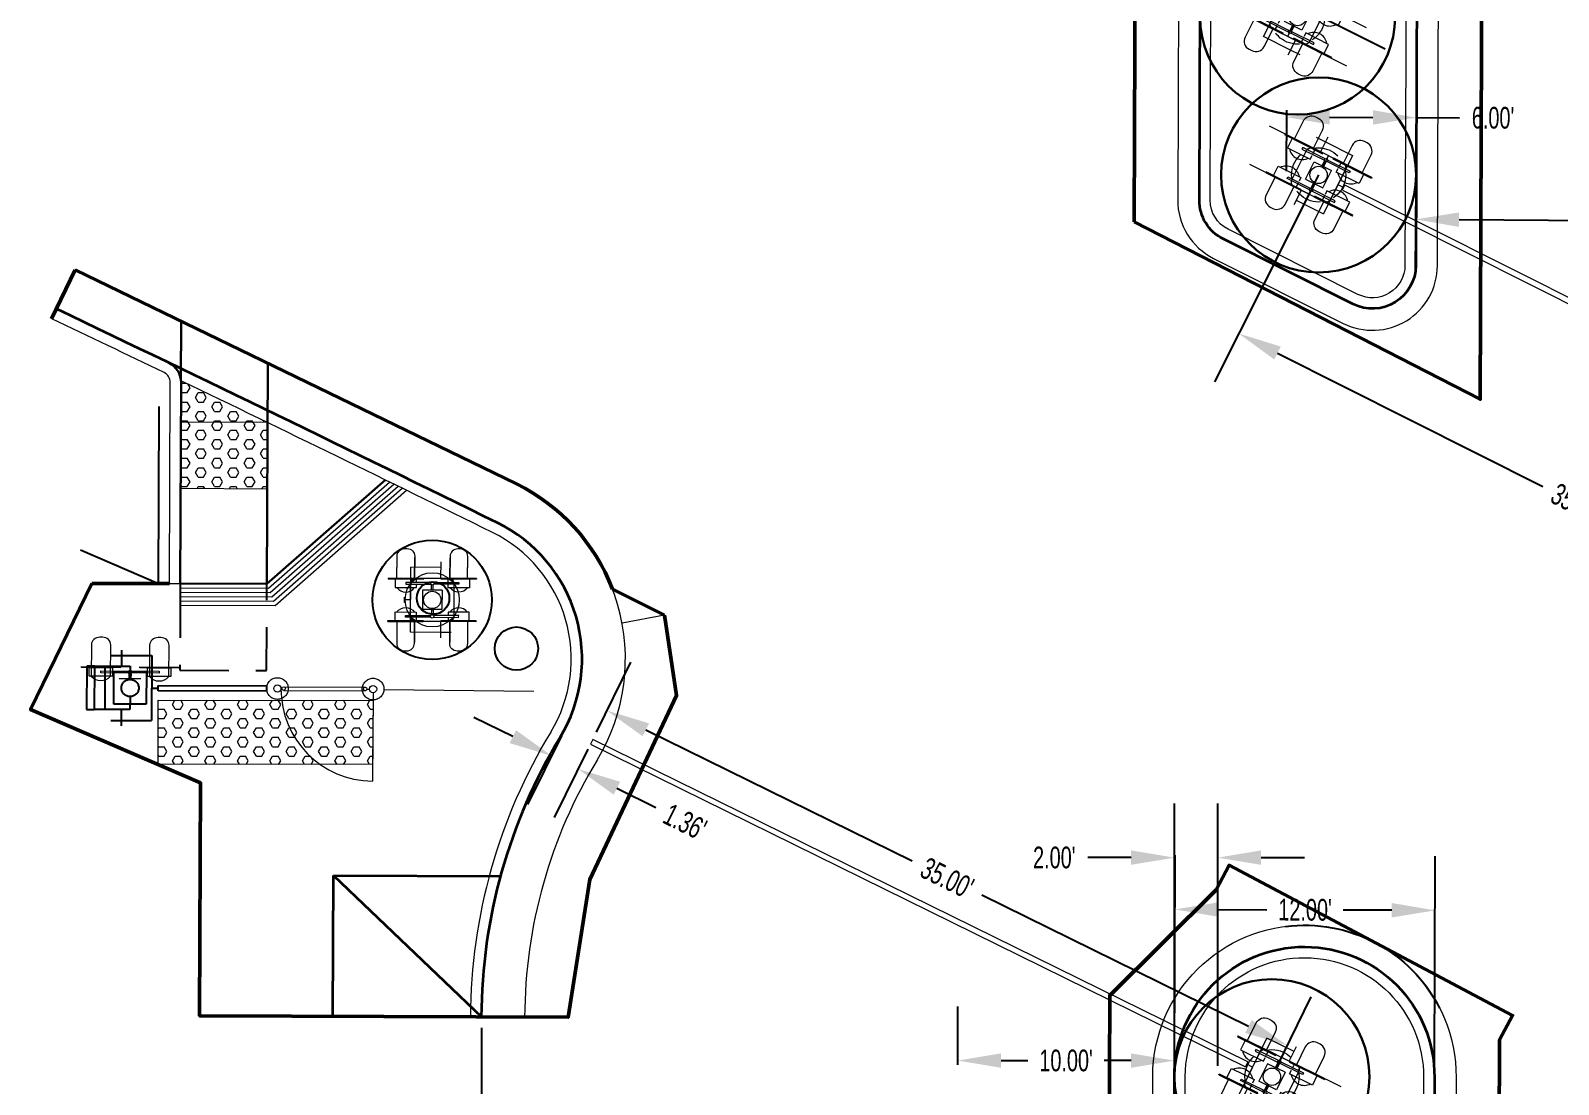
# Model space of a CAD drawing. Extents: x 6427214 to 6444634, y 1882940 to 1890436.
# Drawn here: x 6431177.8 to 6431248.3, y 1888161.1 to 1888209.7 of the extents above; entities that cross this region are included whole.
import ezdxf
from ezdxf.lldxf.tags import DXFTag

# ---------------------------------------------------------------- set-up
doc = ezdxf.new("R2010")
doc.units = 0
doc.header["$LTSCALE"] = 20
doc.header["$MEASUREMENT"] = 0
for name, pattern in [('0', [2, 1, 0, 1]), ('DASHED2', [0.375, 0.25, -0.125]), ('HIDDEN2', [0.1875, 0.125, -0.0625])]:
    doc.linetypes.add(name, pattern=pattern)
doc.layers.add('$_VPORT-1', color=11, linetype='Continuous', plot=False)
doc.layers.add('Z-WORKING-LM', color=130, linetype='Continuous', plot=False)
for name, color, linetype, lineweight, plot in [('00_GID_Arm FDN', 7, 'DASHED2', 13, False), ('00_GID_Ped Gate FDN', 7, 'DASHED2', 13, False), ('C-ROAD_4.5 ft Offset', 210, 'Continuous', 30, False)]:
    doc.layers.add(name, color=color, linetype=linetype, lineweight=lineweight, plot=plot)
for name, color, linetype, lineweight in [('00_GID_Gate Details', 4, 'Continuous', 13), ('00_GID_Ped Swing Gate', 4, 'Continuous', 13), ('C-ROAD-CURB', 3, 'Continuous', 35), ('C-ROAD-CURB RAMP', 3, 'Continuous', 30), ('C-ROAD-CURB RAMP GROVES', 1, 'Continuous', 0), ('C-ROAD-DWY', 4, 'Continuous', 35), ('C-ROAD-EG', 3, 'Continuous', 20), ('C-ROAD-FENC', 2, 'METRO FENCELINE1', 20), ('C-ROAD-TRUNCATED DOME', 2, 'Continuous', 13), ('C-SAWCUT & JOIN', 50, 'Continuous', 50)]:
    doc.layers.add(name, color=color, linetype=linetype, lineweight=lineweight)
for name, color, linetype in [('C-FENC-GATE', 2, 'Continuous'), ('C-FENC-WRE', 2, 'METRO FENCELINE3'), ('C-GATE-ARM', 3, '0'), ('C-GATE-PED ARM', 2, '0'), ('C-ROAD-CURB-RAMP-DETL', 1, 'HIDDEN2'), ('P-SIGEQ-POLES', 3, 'Continuous')]:
    doc.layers.add(name, color=color, linetype=linetype)
doc.styles.add('Arial Narrow', font='ARIALN.TTF', dxfattribs={"width": 0.8, "height": 1})
doc.styles.get("Standard").update_dxf_attribs({"font": 'arial.ttf'})
doc.linetypes.add('METRO FENCELINE1', pattern='A,0.125,-0.05,[133,ltypeshp.shx,S=0.025,R=0,X=-0.05,Y=0],0.125', length=0.3)
tags = doc.linetypes.add('METRO FENCELINE3', pattern='A,0.125,-0.025,["X",Standard,S=0.05,R=0,X=-0.023,Y=-0.025],-0.025,0.125', length=0.3).pattern_tags.tags
tags[6] = DXFTag(74, 10)
doc.dimstyles.new('DIM-20', dxfattribs={"dimscale": 20, "dimtxt": 1, "dimasz": 0.1, "dimexe": 0.125, "dimexo": 0.025, "dimgap": 0.03, "dimtad": 0, "dimzin": 0, "dimdsep": 46, "dimtxsty": 'Arial Narrow', "dimcen": 0.04, "dimclrd": 256, "dimclre": 256, "dimclrt": 256, "dimaunit": 1, "dimadec": 3, "dimazin": 2, "dimtfac": 1, "dimtofl": 0, "dimtmove": 0, "dimatfit": 3, "dimfxl": 1, "dimtfillclr": 256, "dimtolj": 1, "dimtzin": 0, "dimlwd": -1, "dimlwe": -1, "dimarcsym": 0})

# ---------------------------------------------------------------- blocks, each defined once
blk = doc.blocks.new('*D780')
at = {"layer": '$_VPORT-1', "transparency": 16777216}
for p, q in [((6431236.99, 1888202.624), (6431232.407, 1888193.517)), ((6431235.317, 1888194.851), (6431247.56, 1888188.69)), ((6431263.008, 1888180.916), (6431250.765, 1888187.077)), ((6431268.254, 1888186.891), (6431263.671, 1888177.784))]:
    blk.add_line(p, q, dxfattribs=at)
for points in [[(6431235.467, 1888195.149), (6431235.167, 1888194.553), (6431233.53, 1888195.75)], [(6431263.158, 1888181.214), (6431262.858, 1888180.618), (6431264.795, 1888180.017)]]:
    blk.add_solid(points, dxfattribs=at)
at = {"layer": 'Defpoints', "color": 0, "transparency": 16777216}
for p in [(6431237.214, 1888203.071), (6431268.479, 1888187.338), (6431264.795, 1888180.017)]:
    blk.add_point(p, dxfattribs=at)
at = {"layer": '$_VPORT-1', "transparency": 16777216, "insert": (6431249.163, 1888187.884), "char_height": 1, "attachment_point": 5, "rotation": 333.28699, "style": 'Arial Narrow'}
blk.add_mtext("\\A1;35.00'", dxfattribs=at)
blk = doc.blocks.new('*D781')
at = {"layer": '$_VPORT-1', "transparency": 16777216}
for p, q in [((6431241.719, 1888204.762), (6431241.678, 1888198.519)), ((6431270.219, 1888204.572), (6431270.177, 1888198.329)), ((6431243.694, 1888201.006), (6431254.145, 1888200.936)), ((6431268.194, 1888200.842), (6431257.743, 1888200.912))]:
    blk.add_line(p, q, dxfattribs=at)
for points in [[(6431243.696, 1888201.339), (6431243.692, 1888200.672), (6431241.694, 1888201.019)], [(6431268.196, 1888201.175), (6431268.192, 1888200.509), (6431270.194, 1888200.828)]]:
    blk.add_solid(points, dxfattribs=at)
at = {"layer": 'Defpoints', "color": 0, "transparency": 16777216}
for p in [(6431241.723, 1888205.262), (6431270.222, 1888205.072), (6431270.194, 1888200.828)]:
    blk.add_point(p, dxfattribs=at)
at = {"layer": '$_VPORT-1', "transparency": 16777216, "insert": (6431255.944, 1888200.924), "char_height": 1, "attachment_point": 5, "rotation": 359.61717, "style": 'Arial Narrow'}
blk.add_mtext("\\A1;28.50'", dxfattribs=at)
blk = doc.blocks.new('*D782')
at = {"layer": '$_VPORT-1', "transparency": 16777216}
for p, q in [((6431235.726, 1888206.063), (6431235.715, 1888203.238)), ((6431237.724, 1888205.731), (6431239.724, 1888205.723)), ((6431241.725, 1888206.041), (6431241.715, 1888203.216)), ((6431241.724, 1888205.716), (6431243.724, 1888205.709))]:
    blk.add_line(p, q, dxfattribs=at)
for points in [[(6431237.726, 1888206.064), (6431237.723, 1888205.397), (6431235.724, 1888205.738)], [(6431239.726, 1888206.057), (6431239.723, 1888205.39), (6431241.724, 1888205.716)]]:
    blk.add_solid(points, dxfattribs=at)
at = {"layer": 'Defpoints', "color": 0, "transparency": 16777216}
for p in [(6431235.727, 1888206.563), (6431241.727, 1888206.541), (6431241.724, 1888205.716)]:
    blk.add_point(p, dxfattribs=at)
at = {"layer": '$_VPORT-1', "transparency": 16777216, "insert": (6431245.265, 1888205.703), "char_height": 1, "attachment_point": 5, "rotation": 359.78823, "style": 'Arial Narrow'}
blk.add_mtext("\\A1;6.00'", dxfattribs=at)
blk = doc.blocks.new('*U948')
at = {"layer": '00_GID_Arm FDN', "ltscale": 0.25}
blk.add_circle((0, 0), 1.25, dxfattribs=at)
at = {"layer": '00_GID_Gate Details'}
for p, q in [((35, 0.121), (1.3, 0.125)), ((35, -0.132), (35, 0.121)), ((1.3, -0.128), (35, -0.132))]:
    blk.add_line(p, q, dxfattribs=at)
for points in [[(-1.749, 0.951), (-1.749, 1.91, -0.414235), (-1.329, 2.33), (-1.191, 2.33, -0.41414), (-0.771, 1.91), (-0.771, 0.951)], [(1.749, 0.951), (1.749, 1.91, 0.414235), (1.329, 2.33), (1.191, 2.33, 0.41414), (0.771, 1.91), (0.771, 0.951)], [(-1.749, 0.478, 0.509158), (-0.771, 0.478, 2.513902)], [(1.749, 0.478, -0.509158), (0.771, 0.478, -2.513902)], [(-1.749, -0.478, -0.509158), (-0.771, -0.478, -2.513902)], [(1.749, -0.478, 0.509158), (0.771, -0.478, 2.513902)], [(-1.749, -1), (-1.749, -1.91, 0.414235), (-1.329, -2.33), (-1.191, -2.33, 0.41414), (-0.771, -1.91), (-0.771, -1)], [(1.749, -1), (1.749, -1.91, -0.414235), (1.329, -2.33), (1.191, -2.33, -0.41414), (0.771, -1.91), (0.771, -1)]]:
    blk.add_lwpolyline(points, format="xyb", dxfattribs=at)
for points in [[(-0.883, 1.5), (-0.4, 1.5)], [(-0.4, 1.75), (-0.4, 1)], [(-0.4, 1.5), (1, 1.5)], [(1, 1.5), (1, -1.5)], [(-3.05, 1), (0, 1), (0, 0.4)], [(-2.249, 1), (-2.249, 0.951)], [(-2.249, 0.951), (-0.282, 0.951)], [(-2.239, 1), (-0.282, 1)], [(-1.847, 0.951), (-1.847, 0.478), (-0.673, 0.478), (-0.673, 0.666)], [(-0.067, 0.803), (-1.223, 0.803), (-1.223, 0.721), (-0.066, 0.721)], [(-0.673, 0.764), (-0.673, 0.951)], [(-0.282, 0.951), (-0.282, 1)], [(0.067, 0.803), (1.223, 0.803), (1.223, 0.721), (0.066, 0.721)], [(0.282, 0.951), (0.282, 1)], [(2.249, 1), (0.282, 1)], [(2.249, 0.951), (0.282, 0.951)], [(1.847, 0.951), (1.847, 0.478), (0.673, 0.478), (0.673, 0.666)], [(0.673, 0.764), (0.673, 0.951)], [(2.249, 1), (2.249, 0.951)], [(-0.451, 0.449), (0.447, 0.449)], [(-0.45, -0.449), (-0.451, 0.449)], [(0.448, -0.449), (0.447, 0.449)], [(1, 0), (1.3, 0)], [(1.3, -0.122), (1.3, 0.122)], [(0, -0.4), (0, -1), (-3.05, -1)], [(-1.847, -0.951), (-1.847, -0.478), (-0.673, -0.478), (-0.673, -0.666)], [(-0.45, -0.449), (0.448, -0.449)], [(1.847, -0.951), (1.847, -0.478), (0.673, -0.478), (0.673, -0.666)], [(-2.249, -1), (-2.249, -0.951)], [(-2.249, -0.951), (-0.445, -0.959)], [(-2.249, -1), (-0.445, -1)], [(-0.067, -0.803), (-1.223, -0.803), (-1.223, -0.721), (-0.066, -0.721)], [(-0.673, -0.764), (-0.673, -0.951)], [(-0.445, -0.959), (-0.445, -1)], [(-0.4, -1), (-0.4, -1.75)], [(0.067, -0.803), (1.223, -0.803), (1.223, -0.721), (0.066, -0.721)], [(0.282, -0.951), (0.282, -1)], [(2.249, -0.951), (0.282, -0.951)], [(2.249, -1), (0.282, -1)], [(0.673, -0.764), (0.673, -0.951)], [(2.249, -1), (2.249, -0.951)], [(-0.4, -1.5), (1, -1.5)]]:
    blk.add_lwpolyline(points, dxfattribs=at)
blk.add_lwpolyline([(1, 0.75), (1, -0.75, -0.414214), (0.75, -1), (-0.75, -1, -0.414214), (-1, -0.75), (-1, 0.75, -0.414214), (-0.75, 1), (0.75, 1, -0.414214)], format="xyb", close=True, dxfattribs=at)
for centre, radius in [((0, 0.763), 0.0779), ((0, 0), 0.4), ((0, -0.763), 0.0779)]:
    blk.add_circle(centre, radius, dxfattribs=at)
for points in [[(-0.043, 0.449), (-0.043, 0.449), (-0.043, 0.702), (-0.043, 0.702)], [(0.038, 0.449), (0.038, 0.449), (0.038, 0.702), (0.038, 0.702)], [(-0.043, -0.449), (-0.043, -0.449), (-0.043, -0.702), (-0.043, -0.702)], [(0.038, -0.449), (0.038, -0.449), (0.038, -0.702), (0.038, -0.702)]]:
    blk.add_open_spline(points, degree=3, dxfattribs=at)
at = {"layer": 'C-ROAD_4.5 ft Offset'}
blk.add_circle((0, 0), 4.5, dxfattribs=at)
blk = doc.blocks.new('*D812')
at = {"layer": '$_VPORT-1', "transparency": 16777216}
for p, q in [((6431230.561, 1888161.968), (6431230.598, 1888171.674)), ((6431242.562, 1888161.923), (6431242.599, 1888171.629)), ((6431232.588, 1888169.167), (6431234.826, 1888169.158)), ((6431240.59, 1888169.137), (6431238.352, 1888169.145))]:
    blk.add_line(p, q, dxfattribs=at)
for points in [[(6431232.59, 1888169.5), (6431232.587, 1888168.833), (6431230.588, 1888169.174)], [(6431240.591, 1888169.47), (6431240.588, 1888168.803), (6431242.59, 1888169.129)]]:
    blk.add_solid(points, dxfattribs=at)
at = {"layer": 'Defpoints', "color": 0, "transparency": 16777216}
for p in [(6431242.59, 1888169.129), (6431230.559, 1888161.468), (6431242.561, 1888161.423)]:
    blk.add_point(p, dxfattribs=at)
at = {"layer": '$_VPORT-1', "transparency": 16777216, "insert": (6431236.589, 1888169.152), "char_height": 1, "attachment_point": 5, "rotation": 359.78452, "style": 'Arial Narrow'}
blk.add_mtext("\\A1;12.00'", dxfattribs=at)
blk = doc.blocks.new('*D813')
at = {"layer": '$_VPORT-1', "transparency": 16777216}
for p, q in [((6431230.559, 1888161.967), (6431230.559, 1888174.064)), ((6431232.561, 1888161.96), (6431232.561, 1888174.064)), ((6431228.559, 1888171.564), (6431226.559, 1888171.564)), ((6431234.561, 1888171.564), (6431236.561, 1888171.564))]:
    blk.add_line(p, q, dxfattribs=at)
for points in [[(6431228.559, 1888171.897), (6431228.559, 1888171.231), (6431230.559, 1888171.564)], [(6431234.561, 1888171.897), (6431234.561, 1888171.231), (6431232.561, 1888171.564)]]:
    blk.add_solid(points, dxfattribs=at)
at = {"layer": 'Defpoints', "color": 0, "transparency": 16777216}
for p in [(6431230.559, 1888171.564), (6431230.559, 1888161.467), (6431232.561, 1888161.46)]:
    blk.add_point(p, dxfattribs=at)
at = {"layer": '$_VPORT-1', "transparency": 16777216, "insert": (6431225.015, 1888171.564), "char_height": 1, "attachment_point": 5, "style": 'Arial Narrow'}
blk.add_mtext("\\A1;2.00'", dxfattribs=at)
blk = doc.blocks.new('*D814')
at = {"layer": '$_VPORT-1', "transparency": 16777216}
for p, q in [((6431198.571, 1888163.716), (6431198.571, 1888157.312)), ((6431230.561, 1888160.97), (6431230.561, 1888157.312)), ((6431200.571, 1888159.812), (6431212.772, 1888159.812)), ((6431228.561, 1888159.812), (6431216.359, 1888159.812))]:
    blk.add_line(p, q, dxfattribs=at)
for points in [[(6431200.571, 1888160.146), (6431200.571, 1888159.479), (6431198.571, 1888159.812)], [(6431228.561, 1888160.146), (6431228.561, 1888159.479), (6431230.561, 1888159.812)]]:
    blk.add_solid(points, dxfattribs=at)
at = {"layer": 'Defpoints', "color": 0, "transparency": 16777216}
for p in [(6431198.571, 1888164.216), (6431230.561, 1888161.47), (6431230.561, 1888159.812)]:
    blk.add_point(p, dxfattribs=at)
at = {"layer": '$_VPORT-1', "transparency": 16777216, "insert": (6431214.566, 1888159.812), "char_height": 1, "attachment_point": 5, "style": 'Arial Narrow'}
blk.add_mtext("\\A1;31.99'", dxfattribs=at)
blk = doc.blocks.new('*D815')
at = {"layer": '$_VPORT-1', "transparency": 16777216}
for p, q in [((6431203.88, 1888177.358), (6431205.472, 1888180.592)), ((6431206.162, 1888177.465), (6431218.459, 1888171.412)), ((6431233.975, 1888163.774), (6431221.678, 1888169.828)), ((6431235.281, 1888161.9), (6431236.873, 1888165.134))]:
    blk.add_line(p, q, dxfattribs=at)
for points in [[(6431206.309, 1888177.764), (6431206.015, 1888177.166), (6431204.368, 1888178.349)], [(6431234.122, 1888164.073), (6431233.828, 1888163.475), (6431235.769, 1888162.891)]]:
    blk.add_solid(points, dxfattribs=at)
at = {"layer": 'Defpoints', "color": 0, "transparency": 16777216}
for p in [(6431204.368, 1888178.349), (6431203.659, 1888176.909), (6431235.061, 1888161.452)]:
    blk.add_point(p, dxfattribs=at)
at = {"layer": '$_VPORT-1', "transparency": 16777216, "insert": (6431220.068, 1888170.62), "char_height": 1, "attachment_point": 5, "rotation": 333.79119, "style": 'Arial Narrow'}
blk.add_mtext("\\A1;35.00'", dxfattribs=at)
blk = doc.blocks.new('*D816')
at = {"layer": '$_VPORT-1', "transparency": 16777216}
for p, q in [((6431220.56, 1888162.005), (6431220.56, 1888164.697)), ((6431230.559, 1888161.968), (6431230.559, 1888164.697)), ((6431222.56, 1888162.197), (6431223.797, 1888162.197)), ((6431228.559, 1888162.197), (6431227.322, 1888162.197))]:
    blk.add_line(p, q, dxfattribs=at)
for points in [[(6431222.56, 1888162.53), (6431222.56, 1888161.864), (6431220.56, 1888162.197)], [(6431228.559, 1888162.53), (6431228.559, 1888161.864), (6431230.559, 1888162.197)]]:
    blk.add_solid(points, dxfattribs=at)
at = {"layer": 'Defpoints', "color": 0, "transparency": 16777216}
for p in [(6431220.56, 1888162.197), (6431220.56, 1888161.505), (6431230.559, 1888161.468)]:
    blk.add_point(p, dxfattribs=at)
at = {"layer": '$_VPORT-1', "transparency": 16777216, "insert": (6431225.559, 1888162.197), "char_height": 1, "attachment_point": 5, "style": 'Arial Narrow'}
blk.add_mtext("\\A1;10.00'", dxfattribs=at)
blk = doc.blocks.new('*D880')
at = {"layer": '$_VPORT-1', "transparency": 16777216}
for p, q in [((6431200.023, 1888177.148), (6431198.231, 1888178.035)), ((6431202.271, 1888177.18), (6431200.706, 1888174.02)), ((6431203.493, 1888176.575), (6431201.928, 1888173.415)), ((6431204.83, 1888174.767), (6431206.622, 1888173.88))]:
    blk.add_line(p, q, dxfattribs=at)
for points in [[(6431200.171, 1888177.446), (6431199.875, 1888176.849), (6431201.815, 1888176.26)], [(6431204.978, 1888175.066), (6431204.682, 1888174.469), (6431203.037, 1888175.655)]]:
    blk.add_solid(points, dxfattribs=at)
at = {"layer": 'Defpoints', "color": 0, "transparency": 16777216}
for p in [(6431202.493, 1888177.628), (6431203.715, 1888177.023), (6431201.815, 1888176.26)]:
    blk.add_point(p, dxfattribs=at)
at = {"layer": '$_VPORT-1', "transparency": 16777216, "insert": (6431207.973, 1888173.21), "char_height": 1, "attachment_point": 5, "rotation": 333.6533, "style": 'Arial Narrow'}
blk.add_mtext("\\A1;1.36'", dxfattribs=at)
blk = doc.blocks.new('Swing Gate')
at = {"layer": '00_GID_Ped Gate FDN'}
for centre in [(-5.667, 0.02), (-1.25, 0)]:
    blk.add_circle(centre, 0.5, dxfattribs=at)
at = {"layer": '00_GID_Ped Swing Gate', "flags": 128}
for points in [[(-5.375, 0.102), (-1.614, 0.085)], [(-1.531, 0.001), (-1.417, 0.001)], [(-5.375, -0.065), (-1.615, -0.082)], [(-1.251, -0.167), (-1.269, -4.25)]]:
    blk.add_lwpolyline(points, dxfattribs=at)
at = {"layer": '00_GID_Ped Swing Gate'}
for centre, radius in [((-5.667, 0.02), 0.167), ((-5.375, 0.018), 0.0833), ((-1.615, 0.002), 0.0833), ((-1.25, 0), 0.167)]:
    blk.add_circle(centre, radius, dxfattribs=at)
blk.add_arc((-1.25, 0), 4.25, 179.74393, 269.74393, dxfattribs=at)
blk = doc.blocks.new('*U971')
for p, q in [((1.196, 2.565), (1.679, 2.565)), ((1.679, 2.815), (1.679, 2.065)), ((1.679, 2.565), (3.079, 2.565)), ((3.079, 2.565), (3.079, -0.435)), ((0.079, 2.065), (0.079, 0.065)), ((0.429, 2.065), (0.079, 2.065)), ((0.429, 2.065), (0.429, 0.065)), ((0.429, 2.065), (2.079, 2.065)), ((0.913, 2.065), (0.913, 0.065)), ((1.329, 0.315), (1.329, 1.815)), ((1.329, 1.815), (2.829, 1.815)), ((2.079, 2.065), (2.079, 1.465)), ((2.829, 1.815), (2.829, 0.315)), ((3.079, 1.065), (3.379, 1.065)), ((3.379, 1.187), (8.379, 1.187)), ((3.379, 0.942), (3.379, 1.187)), ((8.379, 0.942), (3.379, 0.942)), ((8.379, 1.187), (8.379, 0.942)), ((0.079, 0.065), (0.429, 0.065)), ((2.079, 0.065), (0.429, 0.065)), ((2.829, 0.315), (1.329, 0.315)), ((1.679, 0.065), (1.679, -0.685)), ((2.079, 0.665), (2.079, 0.065)), ((1.196, -0.435), (1.679, -0.435)), ((1.679, -0.435), (3.079, -0.435))]:
    blk.add_line(p, q)
blk.add_circle((2.079, 1.065), 0.4)
blk = doc.blocks.new('Flashing LIght')
at = {"layer": '$_VPORT-1'}
blk.add_circle((0, 0), 2.75, dxfattribs=at)
for points in [[(-0.994, 1.635), (-2.002, 1.639, 0.414235), (-2.353, 1.29), (-2.354, 1.175, 0.41414), (-2.005, 0.824), (-0.997, 0.82)], [(-0.559, 1.633, -0.509158), (-0.562, 0.818, -2.513902)], [(0.572, 1.629, 0.509158), (0.568, 0.813, 2.513902)], [(1.006, 1.627), (2.015, 1.623, -0.414235), (2.363, 1.272), (2.363, 1.156, -0.41414), (2.011, 0.808), (1.003, 0.812)], [(-1.006, -1.627), (-2.015, -1.623, -0.414235), (-2.363, -1.272), (-2.363, -1.156, -0.41414), (-2.011, -0.808), (-1.003, -0.812)], [(-0.572, -1.629, 0.509158), (-0.568, -0.813, 2.513902)], [(0.559, -1.633, -0.509158), (0.562, -0.818, -2.513902)], [(0.994, -1.635), (2.002, -1.639, 0.414235), (2.353, -1.29), (2.354, -1.175, 0.41414), (2.005, -0.824), (0.997, -0.82)]]:
    blk.add_lwpolyline(points, format="xyb")
for points in [[(-0.992, 2.043), (-0.998, 0.412)], [(-0.992, 2.043), (-0.951, 2.042)], [(-0.951, 2.042), (-0.958, 0.412)], [(-0.953, 1.716), (-0.558, 1.715), (-0.562, 0.736), (-0.718, 0.737)], [(0.966, 1.709), (0.572, 1.71), (0.568, 0.732), (0.724, 0.731)], [(0.967, 2.035), (0.961, 0.404)], [(1.008, 2.035), (0.967, 2.035)], [(1.008, 2.035), (1.002, 0.404)], [(-1.502, -0.394), (-1.496, 1.006)], [(-1.496, 1.006), (1.504, 0.994)], [(-0.8, 0.737), (-0.956, 0.738)], [(-0.803, 0.07), (-0.798, 1.226), (-0.717, 1.226), (-0.721, 0.069)], [(0.127, 1.3), (-0.117, 1.3)], [(0.004, 1), (0.005, 1.3)], [(0.803, 0.064), (0.808, 1.22), (0.726, 1.221), (0.722, 0.063)], [(0.806, 0.731), (0.962, 0.73)], [(1.498, -0.406), (1.504, 0.994)], [(-0.958, 0.412), (-0.998, 0.412)], [(-0.451, -0.449), (-0.447, 0.448)], [(0.451, 0.446), (-0.447, 0.448)], [(0.447, -0.452), (0.451, 0.446)], [(0.961, 0.404), (1.002, 0.404)], [(-1.752, -0.393), (-1.002, -0.396)], [(-1.503, -0.877), (-1.502, -0.394)], [(-1.008, -2.035), (-1.002, -0.404)], [(-0.961, -0.404), (-1.002, -0.404)], [(-0.967, -2.035), (-0.961, -0.404)], [(-0.803, -0.064), (-0.808, -1.22), (-0.726, -1.221), (-0.722, -0.063)], [(0.447, -0.452), (-0.451, -0.449)], [(0.803, -0.07), (0.798, -1.226), (0.717, -1.226), (0.721, -0.069)], [(0.951, -2.042), (0.958, -0.412)], [(0.958, -0.412), (0.998, -0.412)], [(0.992, -2.043), (0.998, -0.412)], [(0.998, -0.404), (1.748, -0.407)], [(-0.966, -1.709), (-0.572, -1.71), (-0.568, -0.732), (-0.724, -0.731)], [(-0.806, -0.731), (-0.962, -0.73)], [(0.953, -1.716), (0.558, -1.715), (0.562, -0.736), (0.718, -0.737)], [(0.8, -0.737), (0.956, -0.738)], [(-1.008, -2.035), (-0.967, -2.035)], [(0.992, -2.043), (0.951, -2.042)]]:
    blk.add_lwpolyline(points)
blk.add_lwpolyline([(-0.746, 1.003), (0.754, 0.997, -0.414214), (1.003, 0.746), (0.997, -0.754, -0.414214), (0.746, -1.003), (-0.754, -0.997, -0.414214), (-1.003, -0.746), (-0.997, 0.754, -0.414214)], format="xyb", close=True)
for centre, radius in [((0, 0), 1.25), ((0, 0), 1.25), ((-0.763, 0.003), 0.0779), ((0, 0), 0.4), ((0.763, -0.003), 0.0779)]:
    blk.add_circle(centre, radius)
for points in [[(-0.994, 1.635), (-0.994, 1.635), (-1.944, 1.638), (-1.944, 1.638)], [(1.006, 1.627), (1.006, 1.627), (1.957, 1.623), (1.957, 1.623)], [(-0.997, 0.82), (-0.997, 0.82), (-1.947, 0.823), (-1.947, 0.823)], [(1.003, 0.812), (1.003, 0.812), (1.954, 0.808), (1.954, 0.808)], [(-0.449, 0.04), (-0.449, 0.04), (-0.701, 0.041), (-0.701, 0.041)], [(0.449, 0.037), (0.449, 0.037), (0.702, 0.035), (0.702, 0.035)], [(-0.449, -0.041), (-0.449, -0.041), (-0.702, -0.041), (-0.702, -0.041)], [(0.449, -0.045), (0.449, -0.045), (0.701, -0.046), (0.701, -0.046)], [(-1.003, -0.812), (-1.003, -0.812), (-1.954, -0.808), (-1.954, -0.808)], [(0.997, -0.82), (0.997, -0.82), (1.947, -0.823), (1.947, -0.823)], [(-1.006, -1.627), (-1.006, -1.627), (-1.957, -1.623), (-1.957, -1.623)], [(0.994, -1.635), (0.994, -1.635), (1.944, -1.638), (1.944, -1.638)]]:
    blk.add_open_spline(points, degree=3)
blk = doc.blocks.new('A$C1d95f2b0')
blk.add_blockref('Flashing LIght', (6433927.181, 1885248.672))
blk = doc.blocks.new('A$Cabb8c628')
at = {"layer": '00_GID_Gate Details'}
for points in [[(-1.712, 0.201), (-0.734, 0.201), (-0.734, -0.195), (-1.712, -0.195)], [(-1.223, 0.044), (1.223, 0.044), (1.223, -0.043), (-1.223, -0.043)], [(-0.042, 0.313), (0.038, 0.313), (0.038, 0.061), (-0.042, 0.061)], [(0.735, 0.196), (1.712, 0.196), (1.712, -0.2), (0.735, -0.2)], [(-2.039, -0.193), (-0.408, -0.193), (-0.408, -0.237), (-2.039, -0.237)], [(0.408, -0.197), (2.038, -0.197), (2.038, -0.241), (0.408, -0.241)]]:
    blk.add_lwpolyline(points, close=True, dxfattribs=at)
for points in [[(-1.631, 0.201), (-1.633, -1.243, 0.414235), (-1.284, -1.593), (-1.169, -1.593, 0.41414), (-0.818, -1.244), (-0.815, 0.199, 0.509158)], [(0.816, 0.196), (0.814, -1.247, 0.414235), (1.163, -1.598), (1.278, -1.598, 0.41414), (1.629, -1.249), (1.631, 0.195, 0.509158)]]:
    blk.add_lwpolyline(points, format="xyb", close=True, dxfattribs=at)
blk.add_lwpolyline([(-0.449, 0.315), (0.448, 0.313)], dxfattribs=at)
blk.add_circle((0, 0), 0.0779, dxfattribs=at)

msp = doc.modelspace()

# ---------------------------------------------------------------- hatches: boundary and pattern name
at = {"layer": 'C-ROAD-TRUNCATED DOME'}
h = msp.add_hatch(dxfattribs=at)
h.set_pattern_fill('HEX', color=253, scale=2)
h.set_pattern_definition([(0, (0, 0), (0, 0.433012701892), [0.25, -0.5]), (120, (0, 0), (-0.375, -0.216506350946), [0.25, -0.5]), (60, (0.25, 0), (-0.375, 0.216506350946), [0.25, -0.5])])
h.paths.add_polyline_path([(6431188.693, 1888188.591), (6431188.704, 1888191.642), (6431184.712, 1888193.572), (6431184.693, 1888188.607)])
h = msp.add_hatch(dxfattribs=at)
h.set_pattern_fill('HEX', color=253, scale=2)
h.set_pattern_definition([(0, (0.4378, 0.54843), (0, 0.433012701892), [0.25, -0.5]), (120, (0.4378, 0.54843), (-0.375, -0.216506350946), [0.25, -0.5]), (60, (0.6878, 0.54843), (-0.375, 0.216506350946), [0.25, -0.5])])
h.paths.add_polyline_path([(6431183.653, 1888175.875), (6431183.657, 1888178.835), (6431193.571, 1888178.823), (6431193.555, 1888175.863)])

# ---------------------------------------------------------------- linework, layer by layer
at = {"layer": '$_VPORT-1', "flags": 128}
msp.add_lwpolyline([(6431235.682, 1888168.391, -0.316379), (6431242.799, 1888164.621)], format="xyb", dxfattribs=at)
at = {"layer": '$_VPORT-1'}
msp.add_circle((6431196.344, 1888183.544), 0.75, dxfattribs=at)
at = {"layer": 'C-FENC-WRE'}
msp.add_lwpolyline([(6431180.077, 1888185.771), (6431183.675, 1888184.216), (6431183.707, 1888192.391)], dxfattribs=at)
at = {"layer": 'C-ROAD-CURB', "flags": 128}
for points in [[(6431241.748, 1888212.006), (6431241.699, 1888198.893, -0.556634), (6431238.803, 1888197.112), (6431232.814, 1888200.114, -0.284824), (6431231.71, 1888201.909), (6431231.762, 1888216.016, -0.556634), (6431233.21, 1888216.906), (6431241.196, 1888212.904, -0.284824)], [(6431237.644, 1888125.158), (6431235.659, 1888129.645, -0.105416), (6431230.532, 1888154.136), (6431230.559, 1888161.468, -1), (6431242.561, 1888161.423), (6431242.43, 1888126.16, -0.809274)]]:
    msp.add_lwpolyline(points, format="xyb", close=True, dxfattribs=at)
at = {"layer": 'C-ROAD-CURB', "lineweight": 0}
for points in [[(6431241.248, 1888212.008), (6431241.199, 1888198.894, -0.556634), (6431239.027, 1888197.559), (6431233.038, 1888200.561, -0.284824), (6431232.21, 1888201.907), (6431232.262, 1888216.014, -0.556634), (6431232.986, 1888216.459), (6431240.972, 1888212.457, -0.284824)], [(6431238.101, 1888125.36), (6431236.117, 1888129.847, -0.105416), (6431231.032, 1888154.134), (6431231.059, 1888161.466, -1), (6431242.061, 1888161.425), (6431241.93, 1888126.162, -0.809274)]]:
    msp.add_lwpolyline(points, format="xyb", close=True, dxfattribs=at)
at = {"layer": 'C-ROAD-CURB', "lineweight": 0, "flags": 128}
msp.add_lwpolyline([(6431184.175, 1888184.214), (6431184.212, 1888193.496, 0.28954), (6431183.928, 1888193.949)], format="xyb", dxfattribs=at)
msp.add_lwpolyline([(6431184.175, 1888184.214), (6431184.675, 1888184.212)], dxfattribs=at)
at = {"layer": 'C-ROAD-CURB', "lineweight": 0}
for centre, radius, start, end in [((6430364.344, 1886491.676), 1889.3, 64.290854, 64.464985), ((6430364.344, 1886491.676), 1889.3, 63.779376, 64.264583), ((6431196.22, 1888180.735), 6.5, 328.72763, 63.77938), ((6431223.57, 1888164.123), 25.5, 148.72763, 179.78823)]:
    msp.add_arc(centre, radius, start, end, dxfattribs=at)
at = {"layer": 'C-ROAD-CURB'}
for centre, radius, start, end in [((6430364.344, 1886491.676), 1889.8, 63.779376, 64.464985), ((6431196.22, 1888180.735), 7, 328.72763, 63.77938), ((6431223.57, 1888164.123), 25, 148.72763, 179.78823)]:
    msp.add_arc(centre, radius, start, end, dxfattribs=at)
at = {"layer": 'C-ROAD-CURB RAMP'}
msp.add_line((6431184.709, 1888193.574), (6431184.719, 1888196.316), dxfattribs=at)
at = {"layer": 'C-ROAD-CURB RAMP', "flags": 128}
msp.add_lwpolyline([(6431184.675, 1888184.212), (6431184.712, 1888193.494, 0.28954), (6431184.144, 1888194.4)], format="xyb", dxfattribs=at)
for points in [[(6431188.715, 1888194.378), (6431188.675, 1888184.197)], [(6431184.675, 1888184.212), (6431188.675, 1888184.197), (6431194.143, 1888188.994)]]:
    msp.add_lwpolyline(points, dxfattribs=at)
at = {"layer": 'C-ROAD-CURB RAMP GROVES', "linetype": 'Continuous', "flags": 128}
for points in [[(6431184.672, 1888183.412), (6431188.975, 1888183.396), (6431194.922, 1888188.613)], [(6431184.672, 1888183.212), (6431189.05, 1888183.195), (6431195.117, 1888188.518)], [(6431184.673, 1888183.612), (6431188.9, 1888183.596), (6431194.727, 1888188.708)], [(6431184.674, 1888183.812), (6431188.825, 1888183.796), (6431194.533, 1888188.803)], [(6431184.675, 1888184.012), (6431188.75, 1888183.996), (6431194.338, 1888188.899)]]:
    msp.add_lwpolyline(points, dxfattribs=at)
at = {"layer": 'C-ROAD-CURB-RAMP-DETL', "flags": 128}
msp.add_lwpolyline([(6431184.675, 1888184.212), (6431184.66, 1888180.212), (6431188.66, 1888180.197), (6431188.675, 1888184.197)], dxfattribs=at)
at = {"layer": 'C-ROAD-DWY'}
for p, q in [((6431191.724, 1888164.241), (6431191.748, 1888170.741)), ((6431191.748, 1888170.741), (6431199.454, 1888170.712)), ((6431191.748, 1888170.741), (6431198.571, 1888164.216))]:
    msp.add_line(p, q, dxfattribs=at)
at = {"layer": 'C-ROAD-EG'}
for points in [[(6431230.762, 1888216.019), (6431230.71, 1888201.913, 0.284824), (6431232.366, 1888199.22), (6431238.355, 1888196.218, 0.556634), (6431242.699, 1888198.889), (6431242.748, 1888212.002), (6431242.814, 1888229.866), (6431242.899, 1888252.911, 0.41425), (6431239.909, 1888255.923), (6431233.909, 1888255.944, 0.414177), (6431230.899, 1888252.955), (6431230.828, 1888233.883)], [(6431236.729, 1888124.753), (6431234.745, 1888129.241, -0.105416), (6431229.532, 1888154.14), (6431229.559, 1888161.472, -1), (6431243.561, 1888161.419), (6431243.43, 1888126.156, -0.809274)]]:
    msp.add_lwpolyline(points, format="xyb", close=True, dxfattribs=at)
msp.add_lwpolyline([(6431207.032, 1888182.757), (6431205.066, 1888182.389)], dxfattribs=at)
for centre, radius, start, end in [((6430364.344, 1886491.676), 1891.8, 63.779376, 64.464985), ((6431196.22, 1888180.735), 9, 328.72763, 63.77938), ((6431223.57, 1888164.123), 23, 148.72763, 179.78823)]:
    msp.add_arc(centre, radius, start, end, dxfattribs=at)
at = {"layer": 'C-ROAD-FENC', "flags": 128}
msp.add_lwpolyline([(6431194.074, 1888179.322), (6431200.992, 1888179.242)], dxfattribs=at)
at = {"layer": 'C-ROAD-TRUNCATED DOME', "flags": 128}
msp.add_lwpolyline([(6431188.693, 1888188.591), (6431188.704, 1888191.642), (6431184.704, 1888191.658), (6431184.693, 1888188.607)], close=True, dxfattribs=at)
msp.add_lwpolyline([(6431183.653, 1888175.875), (6431183.657, 1888178.835), (6431193.571, 1888178.823), (6431193.555, 1888175.863), (6431183.653, 1888175.875)], dxfattribs=at)
at = {"layer": 'C-SAWCUT & JOIN'}
msp.add_lwpolyline([(6431228.706, 1888200.903), (6431228.917, 1888257.962), (6431244.917, 1888257.905), (6431244.676, 1888192.722)], close=True, dxfattribs=at)
for points in [[(6431179.828, 1888198.689), (6431178.738, 1888196.436)], [(6431245.41, 1888120.65), (6431233.12, 1888120.696), (6431227.508, 1888147.506), (6431227.573, 1888165.207), (6431232.487, 1888170.084), (6431233.083, 1888171.209), (6431246.163, 1888164.281), (6431245.567, 1888163.155), (6431245.41, 1888120.65)]]:
    msp.add_lwpolyline(points, dxfattribs=at)
msp.add_lwpolyline([(6431204.622, 1888183.961, 0.188827), (6431200.196, 1888188.808), (6431179.829, 1888198.689)], format="xyb", dxfattribs=at)
at = {"layer": 'C-SAWCUT & JOIN', "flags": 128}
for points in [[(6431180.597, 1888184.214), (6431177.766, 1888178.397), (6431185.61, 1888175.009), (6431185.571, 1888164.264), (6431202.575, 1888164.201), (6431203.578, 1888170.549), (6431207.584, 1888179.042), (6431207.032, 1888182.757)], [(6431184.175, 1888184.214), (6431180.597, 1888184.214)], [(6431204.622, 1888183.961), (6431207.032, 1888182.757)]]:
    msp.add_lwpolyline(points, dxfattribs=at)
at = {"layer": 'P-SIGEQ-POLES'}
msp.add_circle((6431200.191, 1888181.209), 1, dxfattribs=at)
at = {"layer": 'Z-WORKING-LM', "flags": 128}
for points in [[(6431232.306, 1888212.885), (6431240.291, 1888208.883)], [(6431237.214, 1888203.071), (6431235.14, 1888198.948)]]:
    msp.add_lwpolyline(points, dxfattribs=at)

# ---------------------------------------------------------------- block references
at = {"layer": '00_GID_Gate Details', "rotation": 90}
msp.add_blockref('A$C1d95f2b0', (8316444.976, -4545743.721), dxfattribs=at)
at = {"layer": '00_GID_Gate Details', "xscale": 1.1, "rotation": 179.7112764410584}
msp.add_blockref('A$Cabb8c628', (6431182.357, 1888180.13), dxfattribs=at)
at = {"layer": 'C-FENC-GATE', "rotation": 359.9327732741085}
msp.add_blockref('Swing Gate', (6431194.824, 1888179.342), dxfattribs=at)
at = {"layer": 'C-GATE-ARM'}
for p, rotation in [((6431236.241, 1888210.353), 153.2963476218128), ((6431237.214, 1888203.071), 333.2963476218128), ((6431235.061, 1888161.452), 153.8005436382778)]:
    msp.add_blockref('*U948', p, dxfattribs=dict(at, rotation=rotation))
at = {"layer": 'C-GATE-PED ARM', "rotation": 359.775972469749}
msp.add_blockref('*U971', (6431180.275, 1888178.337), dxfattribs=at)

# ---------------------------------------------------------------- dimensions: what is measured, and where the dimension line sits
at = {"layer": '$_VPORT-1'}
for p1, p2, distance, picture, middle in [((6431235.727, 1888206.563), (6431241.727, 1888206.541), -0.825, '*D782', (6431245.265, 1888205.703)), ((6431241.723, 1888205.262), (6431270.222, 1888205.072), -4.244, '*D781', (6431255.944, 1888200.924)), ((6431237.214, 1888203.071), (6431268.479, 1888187.338), -8.195, '*D780', (6431249.163, 1888187.884)), ((6431235.061, 1888161.452), (6431203.659, 1888176.909), -1.604, '*D815', (6431220.068, 1888170.62)), ((6431230.559, 1888161.468), (6431242.561, 1888161.423), 7.706, '*D812', (6431236.589, 1888169.152))]:
    dim = msp.add_aligned_dim(p1=p1, p2=p2, distance=distance, dimstyle='DIM-20', override={"dimpost": "'"}, dxfattribs=at)
    dim.commit()
    dim.dimension.update_dxf_attribs({"geometry": picture, "text_midpoint": middle})
dim = msp.add_linear_dim(base=(6431201.815, 1888176.26), p1=(6431203.715, 1888177.023), p2=(6431202.493, 1888177.628), angle=153.6533, dimstyle='DIM-20', override={"dimpost": "'"}, dxfattribs=at)
dim.commit()
dim.dimension.update_dxf_attribs({"geometry": '*D880', "text_midpoint": (6431207.973, 1888173.21), "dimtype": 161})
for base, p1, p2, picture, middle in [((6431230.559, 1888171.564), (6431232.561, 1888161.46), (6431230.559, 1888161.467), '*D813', (6431225.015, 1888171.564)), ((6431220.56, 1888162.197), (6431230.559, 1888161.468), (6431220.56, 1888161.505), '*D816', (6431225.559, 1888162.197)), ((6431230.561, 1888159.812), (6431198.571, 1888164.216), (6431230.561, 1888161.47), '*D814', (6431214.566, 1888159.812))]:
    dim = msp.add_linear_dim(base=base, p1=p1, p2=p2, dimstyle='DIM-20', override={"dimpost": "'"}, dxfattribs=at)
    dim.commit()
    dim.dimension.update_dxf_attribs({"geometry": picture, "text_midpoint": middle})

doc.saveas('drawing.dxf')
